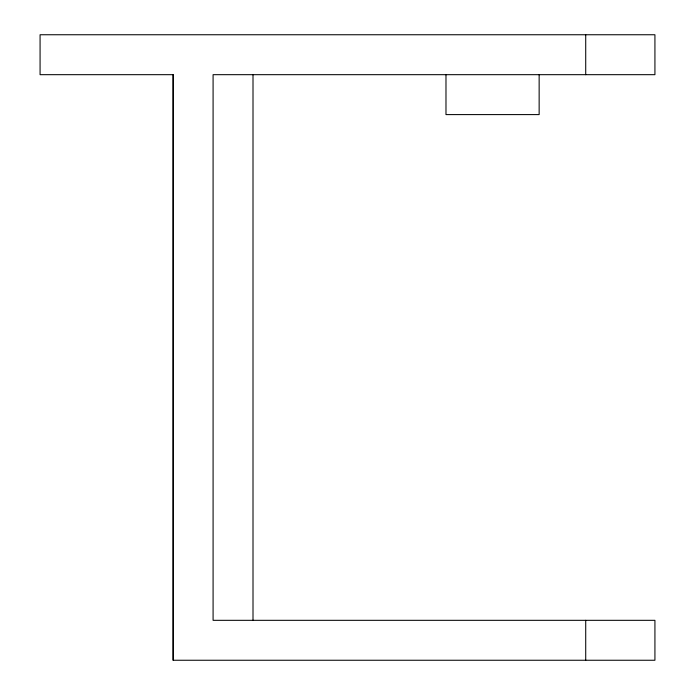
<?xml version="1.0" encoding="UTF-8"?>
<svg xmlns="http://www.w3.org/2000/svg" width="695" height="695" viewBox="0 0 695 695"><rect width="100%" height="100%" fill="white"/><g stroke="black" fill="none" stroke-linecap="round" stroke-linejoin="round"><path stroke-width="1.04" d="M173.159 660.25L173.159 74.678L40.075 74.678L40.075 34.75L654.925 34.75L654.925 74.678L213.087 74.678L213.087 620.322L654.925 620.322L654.925 660.25L173.159 660.25L173.159 74.678M585.72 34.75L585.72 74.678M585.72 620.322L585.72 660.25M539.146 74.678L539.146 114.597L445.982 114.597L445.982 74.678M253.006 74.678L253.006 620.322"/></g></svg>
